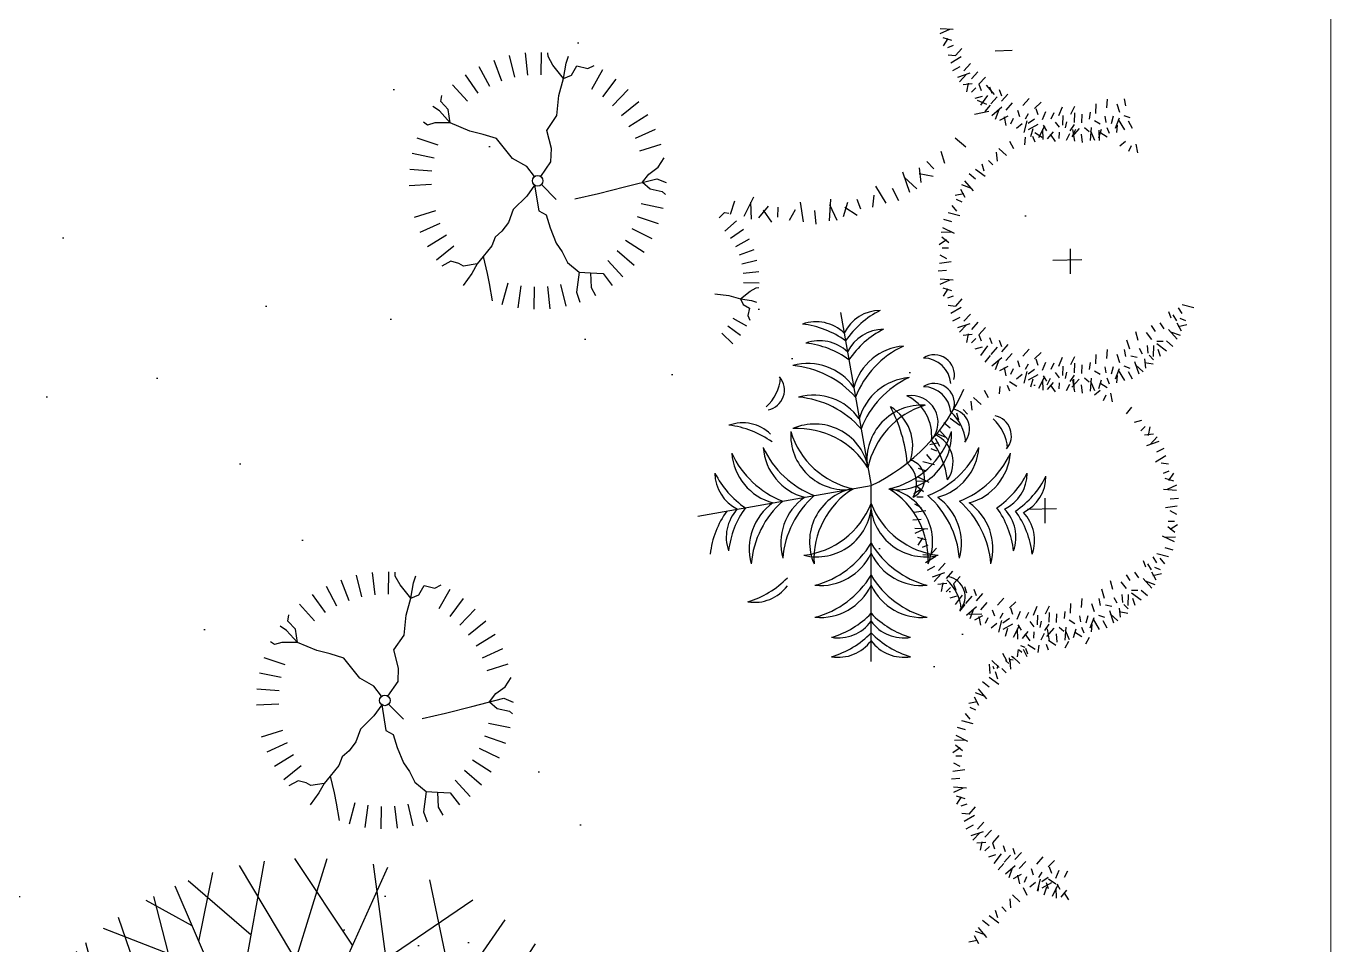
# Model space of a CAD drawing. Header units: millimetres. Extents: x 216896 to 446004, y 63591 to 243769.
# Drawn here: x 394203 to 398583, y 128059 to 131141 of the extents above; entities that cross this region are included whole.
import ezdxf

# ---------------------------------------------------------------- set-up
doc = ezdxf.new("R2010")
doc.units = ezdxf.units.MM
doc.layers.add('green', color=7, linetype='Continuous', true_color=0x45e718)
doc.layers.add('trees', color=7, linetype='Continuous', true_color=0x547000)
doc.layers.add('line pedestr', color=7, linetype='Continuous', lineweight=5, true_color=0x1c1c1c)

# ---------------------------------------------------------------- blocks, each defined once
blk = doc.blocks.new('A$C19F01AD3')
at = {"color": 0}
for p, q in [((-0.108, 0.7723), (-0.021, 0.9474)), ((0.0363, 0.7514), (-0.0938, 0.9425)), ((0.181, 0.5052), (0.0552, 0.9465)), ((-0.115, 0.8195), (-0.2202, 0.9202)), ((-0.1988, 0.7618), (-0.1968, 0.9257)), ((-0.0031, 0.0658), (-0.1325, 0.9375)), ((-0.071, 0.5232), (0.1249, 0.9402)), ((0.301, 0.652), (0.208, 0.9258)), ((-0.0951, 0.6858), (-0.3546, 0.876)), ((-0.2838, 0.5658), (-0.306, 0.8946)), ((0.1385, 0.654), (0.2952, 0.9022)), ((-0.2916, 0.6819), (-0.4443, 0.8332)), ((-0.4103, 0.6563), (-0.4126, 0.8497)), ((-0.03, 0.2473), (0.4513, 0.8357)), ((0.3268, 0.1707), (0.4151, 0.8542)), ((-0.2806, 0.1368), (-0.4886, 0.8076)), ((-0.0528, 0.4005), (-0.5569, 0.7611)), ((0.5367, 0.4481), (0.5546, 0.7713)), ((-0.4229, 0.2018), (-0.6254, 0.7049)), ((0.3812, 0.5917), (0.6555, 0.6877)), ((-0.4267, 0.6081), (-0.6446, 0.6871)), ((0.4472, 0.3719), (0.7276, 0.6108)), ((-0.6028, 0.3777), (-0.7624, 0.5507)), ((-0.5373, 0.486), (-0.7796, 0.5255)), ((0.6097, 0.3613), (0.7917, 0.5249)), ((0.5807, 0.4856), (0.8119, 0.4929)), ((0.0573, 0.0325), (0.8437, 0.4357)), ((-0.365, 0.4089), (-0.8738, 0.3422)), ((-0.0562, 0.0344), (-0.8508, 0.3971)), ((0.3536, 0.3779), (0.8849, 0.3435)), ((-0.5139, 0.2433), (-0.9254, 0.1458)), ((0.4377, 0.069), (0.9199, 0.2325)), ((0.4811, 0.2498), (0.9352, 0.1575)), ((-0.6488, -0.0235), (-0.9173, 0.1921)), ((-0.1907, 0.0958), (-0.9302, -0.0968)), ((0.172, 0.0913), (0.9473, 0.0262)), ((0.542, 0.0602), (0.8997, -0.2902)), ((-0.5188, 0.0103), (-0.7855, -0.5045)), ((0.0581, -0.031), (0.7736, -0.5391)), ((-0.0477, -0.0455), (-0.672, -0.6476)), ((0.6596, -0.055), (0.9435, -0.0799)), ((0.2499, -0.1672), (0.3177, -0.8824)), ((-0.6229, -0.1906), (-0.9163, -0.1848)), ((-0.7388, -0.1883), (-0.8739, -0.3298)), ((-0.222, -0.2136), (0.1006, -0.9308)), ((0.3513, -0.2392), (0.9255, -0.1961)), ((0.592, -0.2211), (0.8318, -0.4462)), ((-0.6952, -0.3301), (-0.8913, -0.2802)), ((-0.3305, -0.3182), (-0.818, -0.4501)), ((0.4467, -0.307), (0.8642, -0.3812)), ((0.5127, -0.3538), (0.6746, -0.6569)), ((-0.5445, -0.3761), (-0.6362, -0.6828)), ((-0.4398, -0.4237), (-0.5037, -0.7859)), ((-0.1346, -0.408), (0.3943, -0.8517)), ((0.2761, -0.4442), (0.8082, -0.4868)), ((0.4264, -0.4562), (0.5216, -0.7817)), ((-0.5789, -0.4913), (-0.7533, -0.5512)), ((-0.0916, -0.5036), (-0.3906, -0.8481)), ((0.282, -0.5056), (0.1962, -0.9162)), ((0.4576, -0.5627), (0.7241, -0.6029)), ((-0.1578, -0.5799), (-0.5512, -0.7532)), ((0.2893, -0.5824), (0.5833, -0.7377)), ((0.1476, -0.6448), (0.0156, -0.9355)), ((-0.393, -0.6835), (-0.3705, -0.8571)), ((-0.2452, -0.6806), (-0.2392, -0.9032)), ((-0.0184, -0.6664), (-0.1536, -0.922)), ((-0.0657, -0.756), (-0.2808, -0.8909))]:
    blk.add_line(p, q, dxfattribs=at)
blk.add_circle((0, 0), 0.0659, dxfattribs=at)

msp = doc.modelspace()

# ---------------------------------------------------------------- hatches: boundary and pattern name
at = {"layer": 'trees'}
h = msp.add_hatch(dxfattribs=at)
h.set_pattern_fill('AR-SAND', color=256, scale=800, angle=-13.3582, style=0)
h.set_pattern_definition([(24.1418192, (-254361296.3, 15354406.2), (307.104099, 1511.3975627), [0, -1216, 0, -1360, 0, -1300]), (354.1418192, (-254361296.3, 15354406.2), (1899.13399, 1869.525503), [0, -656, 0, -1096, 0, -420]), (314.1418192, (-254362253.6, 15354633.5), (2424.956389, -571.182904), [0, -400, 0, -1440, 0, -1880]), (304.1418192, (-254362253.6, 15354633.5), (2502.057127, 127.520706), [0, -200, 0, -944, 0, -1080])])
edge = h.paths.add_edge_path()
edge.add_arc((392470.5, 131627.5), 5790.2, -13.35818, 346.64182)

# ---------------------------------------------------------------- linework, layer by layer
at = {"layer": 'green'}
for p, q in [((395878.2, 131050.8), (395886.6, 130976.5)), ((395932.3, 131052.7), (395931.3, 130977.9)), ((395955.6, 131038.9), (395954.6, 131051.5)), ((395723.3, 131005.2), (395758.5, 130939.2)), ((395772.9, 131026.9), (395799.5, 130956.9)), ((395824.8, 131042.2), (395842.5, 130969.5)), ((395971.4, 131009.6), (395955.6, 131038.9)), ((396007.4, 130964.6), (395971.4, 131009.6)), ((396007.4, 130964.6), (396016.4, 131016.4)), ((396016.4, 131016.4), (396024, 131040.3)), ((396034.4, 130975.8), (396052.4, 131007.4)), ((396052.4, 131007.4), (396088.4, 130998.3)), ((396088.4, 130998.3), (396109.8, 131009)), ((395676.8, 130977.5), (395720, 130916.4)), ((395991.6, 130908.2), (396007.4, 130964.6)), ((396007.4, 130964.6), (396034.4, 130975.8)), ((396138.4, 130993.7), (396101.5, 130928.6)), ((396183.3, 130963.4), (396138.5, 130903.5)), ((395634.1, 130944.1), (395684.6, 130888.9)), ((396224, 130927.8), (396172.1, 130873.9)), ((395590.9, 130856.4), (395568.6, 130870.9)), ((395595.4, 130888), (395598.4, 130908.4)), ((395620.1, 130860.9), (395595.4, 130888)), ((395984.9, 130840.7), (395991.6, 130908.2)), ((396260, 130887.3), (396201.7, 130840.4)), ((395626.9, 130815.9), (395590.9, 130856.4)), ((395626.9, 130815.9), (395620.1, 130860.9)), ((395951.1, 130791.1), (395984.9, 130840.7)), ((396290.6, 130842.7), (396226.9, 130803.4)), ((395550.3, 130809.1), (395536.8, 130818.5)), ((395575.1, 130815.9), (395550.3, 130809.1)), ((395626.9, 130815.9), (395575.1, 130815.9)), ((395692.2, 130788.9), (395626.9, 130815.9)), ((395737.2, 130777.6), (395692.2, 130788.9)), ((395966.9, 130730.3), (395951.1, 130791.1)), ((396315.3, 130794.5), (396247.2, 130763.6)), ((395514.3, 130766.3), (395585.2, 130742.3)), ((395782.2, 130764.1), (395737.2, 130777.6)), ((395836.3, 130696.5), (395782.2, 130764.1)), ((396333.9, 130743.7), (396262.4, 130721.5)), ((395499.4, 130714.3), (395572.7, 130699.3)), ((395883.6, 130669.5), (395836.3, 130696.5)), ((395964.6, 130685.2), (395966.9, 130730.3)), ((396324.8, 130667.2), (396344.6, 130698.5)), ((395491.1, 130660.8), (395565.7, 130655.2)), ((395909.5, 130635.9), (395883.6, 130669.5)), ((395930.5, 130636.4), (395964.6, 130685.2)), ((396293.3, 130644.7), (396324.8, 130667.2)), ((395489.6, 130606.7), (395564.4, 130610.4)), ((395932.9, 130609.3), (395982.6, 130559.1)), ((396212.3, 130601.9), (396320.3, 130628.9)), ((396272.1, 130616.9), (396293.3, 130644.7)), ((396272.1, 130616.9), (396297.8, 130595.1)), ((396320.3, 130628.9), (396351.4, 130616.2)), ((395883.6, 130570.4), (395838.5, 130525.3)), ((395910.1, 130607.5), (395883.6, 130570.4)), ((395910.1, 130607.5), (395924.1, 130520.8)), ((396045.7, 130561.4), (396124.5, 130579.4)), ((396124.5, 130579.4), (396212.3, 130601.9)), ((396297.8, 130595.1), (396338.3, 130586.1)), ((396338.3, 130586.1), (396349, 130576.4)), ((395506.9, 130500.1), (395578.4, 130522.3)), ((395838.5, 130525.3), (395822.8, 130482.5)), ((395924.1, 130520.8), (395948.8, 130507.3)), ((396341.4, 130529.4), (396268.1, 130544.4)), ((395525.5, 130449.2), (395593.6, 130480.2)), ((395822.8, 130482.5), (395800.2, 130453.2)), ((395948.8, 130507.3), (395962.3, 130464.5)), ((396326.5, 130477.4), (396255.6, 130501.4)), ((395550.2, 130401.1), (395613.9, 130440.3)), ((395777.7, 130433), (395766.5, 130403.7)), ((395800.2, 130453.2), (395777.7, 130433)), ((395962.3, 130464.5), (395982.6, 130412.7)), ((396305.2, 130427.6), (396237.9, 130460.4)), ((395580.8, 130356.4), (395639.1, 130403.4)), ((395766.5, 130403.7), (395737.2, 130367.6)), ((395982.6, 130412.7), (396002.9, 130383.4)), ((396277.8, 130380.9), (396215.1, 130421.8)), ((395629.1, 130351.9), (395598.3, 130335.4)), ((395656.2, 130345.1), (395629.1, 130351.9)), ((395671.9, 130336.1), (395656.2, 130345.1)), ((395737.2, 130367.6), (395716.9, 130342.9)), ((395737.2, 130367.6), (395750.7, 130311.3)), ((396002.9, 130383.4), (396020.9, 130347.4)), ((396020.9, 130347.4), (396059.2, 130315.8)), ((396206.7, 130299.6), (396156.1, 130354.8)), ((396244.8, 130338), (396187.7, 130386.5)), ((395698.9, 130311.3), (395669.8, 130271.1)), ((395716.9, 130342.9), (395671.9, 130336.1)), ((395716.9, 130342.9), (395698.9, 130311.3)), ((395750.7, 130311.3), (395757.5, 130277.5)), ((396059.2, 130315.8), (396050.2, 130248.2)), ((396059.2, 130315.8), (396097.4, 130313.6)), ((396097.4, 130313.6), (396140.2, 130311.3)), ((396097.4, 130313.6), (396099.7, 130264)), ((396140.2, 130311.3), (396170.9, 130271.1)), ((395757.5, 130277.5), (395767.2, 130219)), ((395801.7, 130207.5), (395821.2, 130279.7)), ((395854.6, 130195.9), (395864.9, 130270)), ((395908.5, 130191), (395909.4, 130265.8)), ((395962.6, 130192.9), (395954.1, 130267.3)), ((396016, 130201.6), (395998.3, 130274.3)), ((396099.7, 130264), (396114.8, 130237.2)), ((396050.2, 130248.2), (396062.2, 130214.8)), ((396937.1, 130180.7), (397039.6, 129599.6)), ((396458.4, 129497.2), (397039.6, 129599.6)), ((397039.6, 129009.5), (397039.6, 129599.6)), ((395311.7, 129299.3), (395329.4, 129226.6)), ((395365.2, 129308), (395373.6, 129233.6)), ((395419.3, 129309.9), (395418.3, 129235.1)), ((395442.5, 129296), (395441.6, 129308.7)), ((395458.3, 129266.8), (395442.5, 129296)), ((395503.3, 129273.5), (395511, 129297.4)), ((395210.2, 129262.3), (395245.4, 129196.3)), ((395259.8, 129284), (395286.5, 129214.1)), ((395494.3, 129221.7), (395458.3, 129266.8)), ((395494.3, 129221.7), (395503.3, 129273.5)), ((395521.3, 129233), (395539.4, 129264.5)), ((395539.4, 129264.5), (395575.4, 129255.5)), ((395575.4, 129255.5), (395596.8, 129266.2)), ((395625.4, 129250.8), (395588.5, 129185.7)), ((395163.7, 129234.6), (395206.9, 129173.5)), ((395478.6, 129165.4), (395494.3, 129221.7)), ((395494.3, 129221.7), (395521.3, 129233)), ((395670.2, 129220.6), (395625.5, 129160.6)), ((395082.3, 129145.1), (395085.3, 129165.6)), ((395121.1, 129201.3), (395171.6, 129146.1)), ((395471.8, 129097.8), (395478.6, 129165.4)), ((395711, 129184.9), (395659.1, 129131.1)), ((397411.1, 129168.5), (397368.4, 129167.1)), ((395077.8, 129113.6), (395055.5, 129128)), ((395107.1, 129118.1), (395082.3, 129145.1)), ((395746.9, 129144.5), (395688.7, 129097.5)), ((395037.3, 129066.3), (395023.8, 129075.6)), ((395113.8, 129073), (395077.8, 129113.6)), ((395113.8, 129073), (395107.1, 129118.1)), ((395438, 129048.3), (395471.8, 129097.8)), ((395777.5, 129099.8), (395713.8, 129060.5)), ((395062.1, 129073), (395037.3, 129066.3)), ((395113.8, 129073), (395062.1, 129073)), ((395179.1, 129046), (395113.8, 129073)), ((395224.2, 129034.7), (395179.1, 129046)), ((395269.2, 129021.2), (395224.2, 129034.7)), ((395453.8, 128987.4), (395438, 129048.3)), ((395802.3, 129051.7), (395734.2, 129020.7)), ((397536.1, 129048.5), (397545.6, 129040.6)), ((397556.7, 129056.4), (397542.5, 129061.7)), ((395001.2, 129023.5), (395072.1, 128999.5)), ((395323.2, 128953.6), (395269.2, 129021.2)), ((395451.6, 128942.4), (395453.8, 128987.4)), ((395820.8, 129000.8), (395749.3, 128978.6)), ((397448.3, 128993.8), (397451.6, 128985.3)), ((397463.5, 128997.5), (397462.4, 128986.5)), ((397501.8, 129003.1), (397490.6, 129013.4)), ((397516.6, 129014), (397503.9, 129016.5)), ((397505.7, 129008.5), (397504.4, 129021.9)), ((397510.8, 129027.4), (397517.1, 129020.8)), ((394986.3, 128971.5), (395059.7, 128956.5)), ((395370.5, 128926.6), (395323.2, 128953.6)), ((395811.8, 128924.4), (395831.5, 128955.6)), ((394978.1, 128918), (395052.7, 128912.3)), ((395396.5, 128893), (395370.5, 128926.6)), ((395417.5, 128893.5), (395451.6, 128942.4)), ((395759.1, 128874), (395780.3, 128901.8)), ((395780.3, 128901.8), (395811.8, 128924.4)), ((394976.6, 128863.9), (395051.3, 128867.6)), ((395397, 128864.6), (395370.5, 128827.5)), ((395397, 128864.6), (395411, 128778)), ((395419.8, 128866.4), (395469.6, 128816.2)), ((395611.4, 128836.5), (395699.2, 128859)), ((395699.2, 128859), (395807.3, 128886.1)), ((395759.1, 128874), (395784.8, 128852.3)), ((395807.3, 128886.1), (395838.3, 128873.4)), ((395370.5, 128827.5), (395325.5, 128782.5)), ((395532.6, 128818.5), (395611.4, 128836.5)), ((395784.8, 128852.3), (395825.3, 128843.3)), ((395825.3, 128843.3), (395836, 128833.6)), ((394993.9, 128757.2), (395065.3, 128779.4)), ((395325.5, 128782.5), (395309.7, 128739.7)), ((395411, 128778), (395435.8, 128764.4)), ((395828.3, 128786.6), (395755, 128801.5)), ((395012.4, 128706.3), (395080.5, 128737.3)), ((395309.7, 128739.7), (395287.2, 128710.4)), ((395435.8, 128764.4), (395449.3, 128721.6)), ((395813.4, 128734.5), (395742.6, 128758.6)), ((395037.2, 128658.2), (395100.9, 128697.5)), ((395264.7, 128690.1), (395253.4, 128660.8)), ((395287.2, 128710.4), (395264.7, 128690.1)), ((395449.3, 128721.6), (395469.6, 128669.8)), ((395792.1, 128684.8), (395724.8, 128717.5)), ((395067.8, 128613.6), (395126, 128660.5)), ((395253.4, 128660.8), (395224.2, 128624.8)), ((395469.6, 128669.8), (395489.8, 128640.5)), ((395489.8, 128640.5), (395507.8, 128604.5)), ((395731.7, 128595.2), (395674.7, 128643.6)), ((395764.7, 128638.1), (395702.1, 128679)), ((395116.1, 128609), (395085.3, 128592.6)), ((395143.1, 128602.3), (395116.1, 128609)), ((395158.9, 128593.2), (395143.1, 128602.3)), ((395203.9, 128600), (395158.9, 128593.2)), ((395203.9, 128600), (395185.9, 128568.5)), ((395224.2, 128624.8), (395203.9, 128600)), ((395224.2, 128624.8), (395237.7, 128568.5)), ((395507.8, 128604.5), (395546.1, 128573)), ((395693.6, 128556.8), (395643.1, 128612)), ((395185.9, 128568.5), (395156.8, 128528.3)), ((395237.7, 128568.5), (395244.4, 128534.7)), ((395546.1, 128573), (395537.1, 128505.4)), ((395546.1, 128573), (395584.4, 128570.7)), ((395584.4, 128570.7), (395627.2, 128568.5)), ((395584.4, 128570.7), (395586.6, 128521.2)), ((395627.2, 128568.5), (395657.8, 128528.2)), ((395244.4, 128534.7), (395254.2, 128476.1)), ((395288.6, 128464.6), (395308.2, 128536.9)), ((395341.5, 128453), (395351.8, 128527.1)), ((395395.4, 128448.1), (395396.4, 128523)), ((395449.5, 128450.1), (395441.1, 128524.4)), ((395502.9, 128458.7), (395485.3, 128531.4)), ((395537.1, 128505.4), (395549.1, 128472)), ((395586.6, 128521.2), (395601.7, 128494.3))]:
    msp.add_line(p, q, dxfattribs=at)
for centre in [(395920.4, 130621.9), (395407.3, 128879)]:
    msp.add_circle(centre, 17.7, dxfattribs=at)
for centre, radius, start, end in [((397071.4, 130051), 136.2, 90.3757, 153.7101), ((397207.9, 129913.1), 306.6, 116.6207, 145.9237), ((396855.2, 130012.9), 136.2, 46.29, 109.6243), ((396774.1, 129836.7), 306.6, 54.0763, 83.3794), ((396866.4, 129949.5), 136.2, 46.29, 109.6243), ((397082.6, 129987.7), 136.2, 90.3757, 153.7101), ((397219.1, 129849.8), 306.6, 116.6207, 145.9237), ((396785.3, 129773.3), 306.6, 54.0763, 83.3794), ((397163.5, 129879.5), 188.6, 94.6063, 164.7511), ((397281.8, 129780.8), 316.2, 114.9635, 158.6288), ((397252.1, 129971), 67.3, 347.0578, 122.8533), ((396827.4, 129820.2), 188.6, 35.2489, 105.3937), ((396750, 129687), 316.2, 41.3712, 85.0366), ((397213.3, 129933.1), 94.5, 5.1845, 88.654), ((396588.9, 129973.8), 147.6, 311.7894, 355.382), ((396680.8, 129920.1), 67.9, 281.2525, 40.258), ((397182.1, 129773.7), 188.6, 94.6063, 164.7511), ((397300.4, 129675.1), 316.2, 114.9635, 158.6288), ((396765.3, 130175.1), 637.5, 295.4772, 336.6585), ((397252.1, 129874.9), 67.3, 347.0578, 122.8533), ((397213.3, 129836.9), 94.5, 5.1845, 88.654), ((396846.1, 129714.5), 188.6, 35.2489, 105.3937), ((396768.6, 129581.3), 316.2, 41.3712, 85.0366), ((397209.4, 129685.6), 183.9, 86.3654, 186.5741), ((397301.5, 129602.8), 278.2, 106.8122, 168.3336), ((397026.5, 129732.4), 152.8, 341.4477, 59.3673), ((396664.9, 129628.8), 498.5, 5.4008, 28.1391), ((397174.1, 129811.4), 90.4, 318.8744, 98.9763), ((397095.6, 129768), 147.5, 353.7537, 64.0971), ((397210.2, 129735.4), 147.6, 4.618, 48.2107), ((397302.1, 129789.1), 67.9, 319.742, 78.7476), ((397350.7, 129713.2), 147.6, 4.618, 48.2107), ((397442.6, 129766.9), 67.9, 319.742, 78.7476), ((396608.3, 129673.8), 136.2, 46.29, 109.6243), ((396527.2, 129497.6), 306.6, 54.0763, 83.3794), ((396953.6, 129769.5), 183.9, 176.3654, 276.5741), ((397036.3, 129861.6), 278.2, 196.8122, 258.3336), ((396850.5, 129622.3), 183.9, 13.426, 113.6346), ((396792.3, 129513), 278.2, 31.6665, 93.1878), ((397042.8, 129861.6), 278.2, 281.6665, 343.1878), ((397125.5, 129769.5), 183.9, 263.426, 3.6346), ((397003.6, 129579.5), 295, 7.5759, 35.8942), ((397212.1, 129677.3), 102.6, 324.9866, 64.4034), ((396858.4, 129841.8), 316.2, 204.9635, 248.6288), ((396759.7, 129723.5), 188.6, 184.6063, 254.7511), ((396865.4, 129742.2), 188.6, 184.6063, 254.7511), ((396964.1, 129860.5), 316.2, 204.9635, 248.6288), ((397115, 129860.5), 316.2, 291.3712, 335.0366), ((397213.7, 129742.2), 188.6, 285.2489, 355.3937), ((397220.7, 129841.8), 316.2, 291.3712, 335.0366), ((397319.4, 129723.5), 188.6, 285.2489, 355.3937), ((397100.3, 129606.6), 92.1, 330.4398, 48.6694), ((397153.2, 129621.7), 66.4, 294.2258, 75.1279), ((396789.4, 129779.1), 306.6, 206.6207, 235.9237), ((396651.5, 129642.7), 136.2, 180.3757, 243.7101), ((397289.7, 129779.1), 306.6, 304.0763, 333.3794), ((397427.6, 129642.7), 136.2, 296.29, 359.6243), ((397352.6, 129768.1), 306.6, 304.0763, 333.3794), ((397490.5, 129631.6), 136.2, 296.29, 359.6243), ((396924.7, 129406.1), 188.6, 125.2489, 195.3937), ((397057.9, 129328.7), 316.2, 131.3712, 175.0366), ((397016.8, 129410.6), 183.9, 103.426, 203.6346), ((397126.1, 129352.4), 278.2, 121.6665, 183.1878), ((396953, 129352.4), 278.2, 356.8122, 58.3336), ((397062.3, 129410.6), 183.9, 336.3654, 76.5741), ((397021.3, 129328.7), 316.2, 4.9635, 48.6288), ((397154.4, 129406.1), 188.6, 344.6063, 54.7511), ((396803.9, 129334.4), 306.6, 144.0763, 173.3794), ((396689.6, 129426.5), 136.2, 136.29, 199.6243), ((396865.9, 129345.4), 306.6, 144.0763, 173.3794), ((396819, 129387.5), 188.6, 125.2489, 195.3937), ((396952.1, 129310.1), 316.2, 131.3712, 175.0366), ((396781, 129642), 278.2, 276.8122, 338.3336), ((396857.4, 129544.4), 183.9, 256.3654, 356.5741), ((397221.7, 129544.4), 183.9, 183.426, 283.6346), ((397298.1, 129642), 278.2, 201.6665, 263.1878), ((397127, 129310.1), 316.2, 4.9635, 48.6288), ((397260.1, 129387.5), 188.6, 344.6063, 54.7511), ((397213.2, 129345.4), 306.6, 6.6207, 35.9237), ((397389.5, 129426.5), 136.2, 340.3757, 43.7101), ((397276.1, 129334.3), 306.6, 6.6207, 35.9237), ((397452.4, 129415.4), 136.2, 340.3757, 43.7101), ((396769.6, 129570.6), 316.2, 284.9635, 328.6288), ((397309.5, 129570.6), 316.2, 211.3712, 255.0366), ((396868.9, 129452.9), 188.6, 264.6063, 334.7511), ((397210.2, 129452.9), 188.6, 205.2489, 275.3937), ((396769.6, 129463.3), 316.2, 284.9635, 328.6288), ((397309.5, 129463.3), 316.2, 211.3712, 255.0366), ((397287.3, 129227), 67.9, 319.742, 78.7476), ((396538.3, 129503.6), 306.6, 286.6207, 315.9237), ((396648.7, 129344.2), 136.2, 260.3757, 323.7101), ((396868.9, 129345.6), 188.6, 264.6063, 334.7511), ((397210.2, 129345.6), 188.6, 205.2489, 275.3937), ((397195.4, 129173.3), 147.6, 4.618, 48.2107), ((396819.3, 129384.4), 306.6, 286.6207, 315.9237), ((397259.8, 129384.4), 306.6, 224.0763, 253.3794), ((396929.8, 129225), 136.2, 260.3757, 323.7101), ((397149.3, 129225), 136.2, 216.29, 279.6243), ((396819.3, 129319.4), 306.6, 286.6207, 315.9237), ((396929.8, 129160), 136.2, 260.3757, 323.7101), ((397259.8, 129319.4), 306.6, 224.0763, 253.3794), ((397149.3, 129160), 136.2, 216.29, 279.6243)]:
    msp.add_arc(centre, radius, start, end, dxfattribs=at)
at = {"layer": 'line pedestr'}
msp.add_lwpolyline([(398583.1, 76231.8), (398583.1, 149231.8)], dxfattribs=at)
at = {"layer": 'trees'}
for p, q in [((397314.8, 131129), (397271.2, 131131.9)), ((397272, 131115.8), (397303.4, 131130.3)), ((397280.1, 131102.7), (397309.3, 131093.8)), ((397282.2, 131075.2), (397298.3, 131099.7)), ((397315.2, 131075.7), (397295.8, 131068.1)), ((397344.1, 131065.8), (397322.5, 131041.8)), ((397512.9, 131059.3), (397455.9, 131057.2)), ((397323.5, 131041.1), (397298.6, 131043.6)), ((397341.5, 131037.5), (397307, 131016.8)), ((397337.4, 131004.2), (397312.6, 130991.1)), ((397372.9, 131014.9), (397351.3, 130990.9)), ((397370.7, 130982.6), (397329.2, 130968.7)), ((397336.2, 130954.1), (397359.6, 130979.4)), ((397398, 130987.9), (397376.5, 130963.9)), ((397423.2, 130969.9), (397401.6, 130945.9)), ((397348.6, 130945), (397379.1, 130948)), ((397361.1, 130920.4), (397366.6, 130949.3)), ((397391.4, 130933.5), (397376.4, 130919.1)), ((397401.6, 130945.9), (397408.8, 130925)), ((397426.1, 130942.9), (397452.2, 130910.9)), ((397437.6, 130937), (397444.8, 130916)), ((397470, 130928), (397477.1, 130907)), ((397412.4, 130904.7), (397388.4, 130897.5)), ((397395.4, 130892.7), (397426.8, 130879)), ((397430.4, 130908.3), (397406.4, 130876)), ((397439.4, 130876), (397421.4, 130854.4)), ((397462.8, 130904), (397441.2, 130880)), ((397498.7, 130913), (397477.1, 130889)), ((397513.1, 130883), (397491.5, 130859)), ((397570.6, 130898), (397549.1, 130874)), ((397610.2, 130886), (397588.6, 130865)), ((397722.2, 130871.5), (397709.1, 130844.4)), ((397794.4, 130880), (397793.3, 130847.7)), ((397832.5, 130896.2), (397829.4, 130866.3)), ((397864.7, 130880.2), (397873.7, 130852.6)), ((397888.6, 130896.4), (397893.8, 130873.4)), ((397434.6, 130854.8), (397387, 130844.9)), ((397478.3, 130868.8), (397445.4, 130840)), ((397457.3, 130829.2), (397469.3, 130861.6)), ((397472.3, 130825.6), (397499.3, 130840)), ((397493.3, 130807.6), (397487.3, 130836.4)), ((397516.3, 130831.3), (397507.9, 130812.3)), ((397531.1, 130859), (397538.3, 130838.1)), ((397567, 130847.1), (397556.3, 130829.1)), ((397588.6, 130829.1), (397567, 130814.1)), ((397592.2, 130865), (397599.4, 130844.1)), ((397624.6, 130853.1), (397613.8, 130826.1)), ((397653.4, 130850.1), (397642.6, 130829.1)), ((397681, 130869.3), (397668.9, 130839.4)), ((397683, 130841), (397681.8, 130808.8)), ((397722.5, 130850), (397721.4, 130817.8)), ((397747, 130845.5), (397746.1, 130816.4)), ((397775.1, 130852.5), (397772.1, 130829.1)), ((397824.4, 130838.6), (397827.7, 130817.9)), ((397852.5, 130838.7), (397845.6, 130813.4)), ((397872.3, 130831.9), (397859.1, 130797.3)), ((397869.4, 130827.1), (397890.1, 130792.6)), ((397888, 130841.2), (397907.9, 130834.3)), ((397546.7, 130812.8), (397527.3, 130797)), ((397561.9, 130823), (397552.1, 130783.9)), ((397599.4, 130811.1), (397567, 130793.1)), ((397582.6, 130796.5), (397574.2, 130769.7)), ((397589.6, 130784.5), (397614.1, 130768.3)), ((397621.3, 130804.8), (397601.9, 130765.6)), ((397617.1, 130760.2), (397615.8, 130794.7)), ((397617.4, 130808.1), (397628.2, 130790.1)), ((397632.3, 130762.6), (397651.7, 130786.2)), ((397657.1, 130819.1), (397671, 130801.9)), ((397670.7, 130784.7), (397670.3, 130764)), ((397695, 130820.2), (397691, 130799.6)), ((397721.4, 130810.6), (397706.3, 130789.2)), ((397737.7, 130797.4), (397713.4, 130769.5)), ((397715.4, 130773), (397727.3, 130795)), ((397716.1, 130794.5), (397722, 130754.6)), ((397755.6, 130800.8), (397771.9, 130787.6)), ((397777.9, 130800.4), (397775, 130756.8)), ((397791.1, 130757.6), (397776.7, 130789)), ((397789.2, 130824.7), (397808.2, 130813.3)), ((397804.2, 130765.7), (397813.1, 130794.9)), ((397804.2, 130792), (397805.5, 130757.5)), ((397831.8, 130767.8), (397807.2, 130783.9)), ((397831.2, 130800.8), (397838.8, 130781.4)), ((397865.8, 130809.1), (397863.3, 130784.2)), ((397902.7, 130823.1), (397915.8, 130798.2)), ((397321.7, 130765.6), (397357.3, 130735.9)), ((397518.6, 130729.2), (397505.5, 130754)), ((397555.5, 130743.1), (397558, 130768)), ((397590.1, 130751.4), (397582.5, 130770.8)), ((397658.6, 130754), (397642, 130778.3)), ((397705.9, 130779.2), (397694, 130757.2)), ((397745.3, 130777.9), (397747.8, 130750)), ((397874.7, 130739.4), (397894, 130755.3)), ((397905, 130720.9), (397913.4, 130739.9)), ((397928, 130744.6), (397934, 130715.8)), ((397274.1, 130721.1), (397286, 130681.5)), ((397459.4, 130718), (397462.4, 130687.6)), ((397468.5, 130730.5), (397493.8, 130707)), ((397145.4, 130652.1), (397168.5, 130583.6)), ((397207.5, 130615.7), (397202.6, 130666)), ((397226.6, 130686.4), (397250.4, 130661.7)), ((397422.7, 130636.2), (397390.4, 130660.2)), ((397419.1, 130654.2), (397411.9, 130678.2)), ((397447.9, 130675.2), (397433.5, 130690.2)), ((397192.6, 130595.1), (397150.7, 130633.9)), ((397248.2, 130636.4), (397200.5, 130645.4)), ((397343.6, 130609.3), (397376, 130597.3)), ((397383.2, 130588.3), (397354.4, 130621.3)), ((397390.4, 130627.3), (397368.8, 130645.2)), ((396644.8, 130567.1), (396612.6, 130502.3)), ((397048.8, 130574.2), (397044.7, 130533.1)), ((397054.7, 130604), (397089, 130546.9)), ((397109.8, 130597.2), (397131.4, 130556.1)), ((397322, 130573.3), (397350.8, 130579.3)), ((397340, 130594.3), (397354.4, 130567.3)), ((396580.8, 130553.4), (396566.9, 130509.1)), ((396637.8, 130493.4), (396635.6, 130550.4)), ((396662.9, 130497.4), (396695, 130536.4)), ((396706.3, 130483.2), (396679, 130523.3)), ((396726.4, 130533.9), (396725.7, 130499.6)), ((396784.5, 130524.8), (396764.9, 130488.4)), ((396801.3, 130550), (396811.1, 130484.2)), ((396849.6, 130522.7), (396853.8, 130476.5)), ((396903.6, 130559.8), (396898.7, 130487.7)), ((396925.3, 130489.1), (396901.5, 130540.9)), ((396947, 130502.4), (396961.7, 130550.7)), ((396992.5, 130505.9), (396951.9, 130532.5)), ((396991.7, 130560.4), (397004.1, 130528.4)), ((397327.2, 130520), (397311.4, 130539.4)), ((397345.7, 130550.3), (397326.7, 130558.7)), ((396529.1, 130498), (396548.1, 130515.3)), ((396548.1, 130515.3), (396562.4, 130513.2)), ((396587.4, 130488.2), (396548.7, 130452.7)), ((397310.9, 130484), (397284.1, 130492.4)), ((397337.4, 130504.7), (397298.3, 130514.5)), ((396610.8, 130458.3), (396568, 130428)), ((397274.6, 130449.5), (397309.1, 130450.8)), ((397277, 130434.3), (397300.6, 130414.9)), ((397319.2, 130445.3), (397280, 130464.7)), ((396630.3, 130425.7), (396584, 130401)), ((396645.5, 130390.9), (396596.4, 130372.2)), ((397268.4, 130408.1), (397292.7, 130424.6)), ((397299.1, 130395.9), (397278.4, 130396.3)), ((397707.3, 130393.3), (397707.3, 130309.4)), ((396656.2, 130354.5), (396605.2, 130342.1)), ((397308.9, 130350.6), (397269, 130344.6)), ((397293.6, 130360.7), (397271.6, 130372.6)), ((397746.9, 130357.4), (397649.8, 130354.4)), ((396662.3, 130317), (396610.1, 130311.1)), ((397292.3, 130321.3), (397264.4, 130318.8)), ((396663.6, 130279.1), (396611.1, 130279.8)), ((396633.4, 130251.7), (396653.9, 130262.8)), ((396653.9, 130262.8), (396662.8, 130263.5)), ((397314.8, 130288.7), (397271.2, 130291.7)), ((397272, 130275.5), (397303.4, 130290)), ((397280.1, 130262.4), (397309.3, 130253.5)), ((397282.2, 130234.9), (397298.3, 130259.4)), ((396514.9, 130242.3), (396562.3, 130237.5)), ((396562.3, 130237.5), (396601.8, 130226.5)), ((396601.8, 130226.5), (396633.4, 130251.7)), ((396601.8, 130226.5), (396609.7, 130207.5)), ((396601.8, 130226.5), (396638.1, 130220.2)), ((396638.1, 130220.2), (396654.8, 130214.8)), ((397315.2, 130235.4), (397295.8, 130227.8)), ((397344.1, 130225.5), (397322.5, 130201.5)), ((396609.7, 130207.5), (396631.8, 130194.9)), ((396631.8, 130194.9), (396625.5, 130169.6)), ((396625.5, 130169.6), (396633, 130154.7)), ((397323.5, 130200.8), (397298.6, 130203.3)), ((397341.5, 130197.2), (397307, 130176.5)), ((397372.9, 130174.6), (397351.3, 130150.6)), ((398038.1, 130183.6), (398045.3, 130162.6)), ((398052.2, 130172.2), (398065, 130152.4)), ((398070.2, 130196.2), (398083, 130176.3)), ((398083.9, 130207.2), (398123, 130197.4)), ((396601, 130103.1), (396559, 130134.5)), ((396622.2, 130134.6), (396576.6, 130160.5)), ((397337.4, 130163.9), (397312.6, 130150.8)), ((397370.7, 130142.3), (397329.2, 130128.4)), ((397336.2, 130113.8), (397359.6, 130139.1)), ((397398, 130147.6), (397376.5, 130123.6)), ((397423.2, 130129.6), (397401.6, 130105.6)), ((397980.3, 130136.2), (397993.1, 130116.4)), ((398009.1, 130145.2), (398021.8, 130125.4)), ((398081.3, 130117.6), (398066.9, 130144.6)), ((398099.3, 130138.6), (398070.5, 130132.6)), ((398075.6, 130161.6), (398094.6, 130153.2)), ((396576, 130074.6), (396538.2, 130111)), ((397348.6, 130104.7), (397379.1, 130107.7)), ((397361.1, 130080.1), (397366.6, 130109)), ((397391.4, 130093.2), (397376.4, 130078.8)), ((397401.6, 130105.6), (397408.8, 130084.7)), ((397437.6, 130096.7), (397444.8, 130075.7)), ((397470, 130087.7), (397477.1, 130066.7)), ((397897.4, 130088.6), (397907.4, 130057.9)), ((397927.6, 130116.8), (397935, 130087.7)), ((397963.3, 130112.8), (397981.3, 130090)), ((397998.6, 130084.1), (398019.6, 130084.5)), ((398030.9, 130084.7), (398052.5, 130066.7)), ((398038.1, 130123.6), (398066.9, 130090.7)), ((398077.7, 130102.7), (398045.3, 130114.6)), ((397412.4, 130064.4), (397388.4, 130057.3)), ((397430.4, 130068), (397406.4, 130035.7)), ((397462.8, 130063.7), (397441.2, 130039.7)), ((397498.7, 130072.7), (397477.1, 130048.7)), ((397513.1, 130042.7), (397491.5, 130018.8)), ((397570.6, 130057.7), (397549.1, 130033.7)), ((397610.2, 130045.7), (397588.6, 130024.7)), ((397794.4, 130039.7), (397793.3, 130007.5)), ((397832.5, 130055.9), (397829.4, 130026)), ((397864.7, 130039.9), (397873.7, 130012.3)), ((397888.6, 130056.1), (397893.8, 130033.1)), ((397939.7, 130060), (397949.9, 130041.7)), ((397966.1, 130069.7), (397968.3, 130043.5)), ((397987.1, 130070), (397986.4, 130033)), ((397998.6, 130075.7), (398030.9, 130051.7)), ((398002.2, 130057.7), (398009.4, 130033.7)), ((397439.4, 130035.7), (397421.4, 130014.1)), ((397478.3, 130028.5), (397445.4, 129999.7)), ((397457.3, 129988.9), (397469.3, 130021.3)), ((397472.3, 129985.3), (397499.3, 129999.7)), ((397493.3, 129967.3), (397487.3, 129996.1)), ((397531.1, 130018.8), (397538.3, 129997.8)), ((397567, 130006.8), (397556.3, 129988.8)), ((397592.2, 130024.7), (397599.4, 130003.8)), ((397624.6, 130012.8), (397613.8, 129985.8)), ((397653.4, 130009.8), (397642.6, 129988.8)), ((397681, 130029), (397668.9, 129999.1)), ((397683, 130000.7), (397681.8, 129968.5)), ((397722.2, 130031.2), (397709.1, 130004.1)), ((397722.5, 130009.7), (397721.4, 129977.5)), ((397747, 130005.2), (397746.1, 129976.1)), ((397775.1, 130012.2), (397772.1, 129988.8)), ((397824.4, 129998.4), (397827.7, 129977.6)), ((397852.5, 129998.4), (397845.6, 129973.1)), ((397888, 130000.9), (397907.9, 129994)), ((397911.4, 130034.8), (397933.1, 130030.6)), ((397924.3, 130016), (397938.3, 129974.5)), ((397952.8, 129981.5), (397927.5, 130004.9)), ((397986.5, 130006.4), (397957.6, 130011.9)), ((397961.9, 129993.9), (397958.9, 130024.4)), ((397973.4, 130036.7), (397987.8, 130021.7)), ((397516.3, 129991), (397507.9, 129972)), ((397546.7, 129972.5), (397527.3, 129956.7)), ((397561.9, 129982.7), (397552.1, 129943.6)), ((397588.6, 129988.8), (397567, 129973.8)), ((397599.4, 129970.8), (397567, 129952.8)), ((397582.6, 129956.2), (397574.2, 129929.4)), ((397621.3, 129964.5), (397601.9, 129925.3)), ((397617.1, 129919.9), (397615.8, 129954.4)), ((397617.4, 129967.8), (397628.2, 129949.8)), ((397630.5, 129937.5), (397642.3, 129959.5)), ((397657.1, 129978.8), (397671, 129961.6)), ((397695, 129979.9), (397691, 129959.3)), ((397721.4, 129970.4), (397706.3, 129948.9)), ((397737.7, 129957.1), (397713.4, 129929.2)), ((397716.1, 129954.2), (397722, 129914.3)), ((397719.3, 129956.5), (397720.6, 129922)), ((397755.6, 129960.5), (397771.9, 129947.3)), ((397777.9, 129960.1), (397775, 129916.5)), ((397789.2, 129984.4), (397808.2, 129973)), ((397804.2, 129925.4), (397813.1, 129954.6)), ((397831.2, 129960.5), (397838.8, 129941.1)), ((397872.3, 129991.6), (397859.1, 129957)), ((397865.8, 129968.8), (397863.3, 129943.9)), ((397869.4, 129986.8), (397890.1, 129952.3)), ((397902.7, 129982.8), (397915.8, 129957.9)), ((397433.6, 129893.7), (397420.6, 129918.6)), ((397470.5, 129907.6), (397473, 129932.5)), ((397505.1, 129916), (397497.6, 129935.3)), ((397504.6, 129949), (397529.2, 129932.9)), ((397632.3, 129922.3), (397651.7, 129945.9)), ((397658.6, 129913.8), (397642, 129938)), ((397670.7, 129944.4), (397670.3, 129923.7)), ((397705.9, 129938.9), (397694, 129916.9)), ((397745.3, 129937.7), (397747.8, 129909.7)), ((397791.1, 129917.3), (397776.7, 129948.7)), ((397789.7, 129903.9), (397809.1, 129919.8)), ((397831.8, 129927.5), (397807.2, 129943.6)), ((397843.1, 129909.1), (397849.1, 129880.3)), ((397374.5, 129882.5), (397377.5, 129852.1)), ((397383.5, 129895), (397408.9, 129871.5)), ((397820.1, 129885.4), (397828.4, 129904.4)), ((397337.8, 129800.8), (397305.4, 129824.7)), ((397334.2, 129818.7), (397327, 129842.7)), ((397363, 129839.7), (397348.6, 129854.7)), ((397897, 129840.8), (397915, 129862.3)), ((397924, 129812), (397947.9, 129819.2)), ((397298.2, 129752.8), (397269.5, 129785.8)), ((397305.4, 129791.8), (397283.8, 129809.7)), ((397944.9, 129783.2), (397959.9, 129797.6)), ((397975.2, 129796.3), (397969.8, 129767.5)), ((397237.1, 129737.8), (397265.9, 129743.8)), ((397255.1, 129758.8), (397269.5, 129731.8)), ((397258.7, 129773.8), (397291, 129761.8)), ((397987.7, 129771.7), (397957.3, 129768.7)), ((397965.7, 129734.1), (398007.1, 129748.1)), ((398000.2, 129762.6), (397976.7, 129737.3)), ((397242.2, 129684.5), (397226.4, 129703.9)), ((397260.8, 129714.9), (397241.8, 129723.2)), ((397994.8, 129679.2), (398029.4, 129700)), ((397998.9, 129712.6), (398023.8, 129725.6)), ((397226, 129648.5), (397199.2, 129656.9)), ((397252.4, 129669.2), (397213.4, 129679)), ((398012.8, 129675.7), (398037.7, 129673.1)), ((398021.2, 129641.1), (398040.5, 129648.6)), ((397189.7, 129614), (397224.2, 129615.4)), ((397234.2, 129609.8), (397195, 129629.2)), ((398056.3, 129614), (398027.1, 129622.9)), ((398064.4, 129600.9), (398033, 129586.5)), ((398054.2, 129641.6), (398038.1, 129617)), ((397183.5, 129572.6), (397207.8, 129589.1)), ((397192.1, 129598.8), (397215.7, 129579.4)), ((397214.2, 129560.4), (397193.4, 129560.8)), ((397622.3, 129557.8), (397622.3, 129473.9)), ((398021.6, 129587.8), (398065.2, 129584.8)), ((398044, 129555.1), (398072, 129557.7)), ((397223.9, 129515.1), (397184.1, 129509.1)), ((397208.7, 129525.2), (397186.6, 129537.1)), ((397661.9, 129521.9), (397564.8, 129518.9)), ((398027.5, 129525.9), (398067.3, 129531.8)), ((398042.7, 129515.7), (398064.8, 129503.8)), ((397207.4, 129485.8), (397179.4, 129483.3)), ((398037.2, 129480.5), (398058, 129480.1)), ((397229.9, 129453.2), (397186.2, 129456.2)), ((397187.1, 129440.1), (397218.4, 129454.5)), ((397195.1, 129426.9), (397224.3, 129418)), ((398017.2, 129431.1), (398056.4, 129411.7)), ((398061.7, 129426.9), (398027.3, 129425.6)), ((398059.3, 129442.1), (398035.7, 129461.5)), ((398067.9, 129468.4), (398043.6, 129451.8)), ((397197.2, 129399.4), (397213.3, 129424)), ((397230.2, 129399.9), (397210.9, 129392.3)), ((397259.1, 129390), (397237.6, 129366)), ((398025.4, 129392.4), (398052.2, 129384.1)), ((397238.6, 129365.3), (397213.7, 129367.8)), ((397256.6, 129361.7), (397222, 129341)), ((397287.9, 129339.1), (397266.3, 129315.1)), ((397953.2, 129348.1), (397960.4, 129327.1)), ((397985.2, 129360.7), (397998, 129340.8)), ((397999, 129371.7), (398038, 129362)), ((398009.2, 129356.5), (398025, 129337.1)), ((397252.5, 129328.4), (397227.6, 129315.3)), ((397285.7, 129306.8), (397244.3, 129292.9)), ((397251.2, 129278.3), (397274.7, 129303.6)), ((397313.1, 129312.1), (397291.5, 129288.1)), ((397338.3, 129294.1), (397316.7, 129270.2)), ((397895.3, 129300.7), (397908.1, 129280.9)), ((397924.1, 129309.7), (397936.9, 129289.9)), ((397967.3, 129336.7), (397980, 129316.9)), ((397996.3, 129282.1), (397982, 129309.1)), ((398014.3, 129303.1), (397985.6, 129297.1)), ((397990.6, 129326.1), (398009.6, 129317.8)), ((397263.7, 129269.3), (397294.1, 129272.2)), ((397276.2, 129244.6), (397281.7, 129273.5)), ((397306.5, 129257.7), (397291.5, 129243.3)), ((397316.7, 129270.2), (397323.9, 129249.2)), ((397352.6, 129261.2), (397359.8, 129240.2)), ((397385, 129252.2), (397392.2, 129231.2)), ((397812.5, 129253.1), (397822.4, 129222.4)), ((397842.6, 129281.4), (397850, 129252.2)), ((397878.4, 129277.3), (397896.3, 129254.5)), ((397953.2, 129288.1), (397982, 129255.2)), ((397992.7, 129267.2), (397960.4, 129279.2)), ((397327.4, 129229), (397303.5, 129221.8)), ((397345.4, 129232.5), (397321.5, 129200.2)), ((397377.8, 129228.2), (397356.2, 129204.2)), ((397413.8, 129237.2), (397392.2, 129213.2)), ((397428.2, 129207.2), (397406.6, 129183.3)), ((397485.7, 129222.2), (397464.1, 129198.2)), ((397525.3, 129210.2), (397503.7, 129189.3)), ((397747.5, 129220.4), (397744.5, 129190.5)), ((397803.7, 129220.6), (397808.9, 129197.6)), ((397854.8, 129224.5), (397865, 129206.2)), ((397881.1, 129234.2), (397883.3, 129208)), ((397902.1, 129234.6), (397901.5, 129197.5)), ((397913.6, 129240.2), (397946, 129216.2)), ((397913.7, 129248.6), (397934.7, 129249)), ((397917.2, 129222.2), (397924.4, 129198.2)), ((397946, 129249.2), (397967.6, 129231.2)), ((397354.4, 129200.2), (397336.4, 129178.6)), ((397393.4, 129193), (397360.4, 129164.2)), ((397372.4, 129153.4), (397384.4, 129185.8)), ((397387.4, 129149.8), (397414.3, 129164.2)), ((397446.1, 129183.3), (397453.3, 129162.3)), ((397482.1, 129171.3), (397471.3, 129153.3)), ((397507.3, 129189.3), (397514.5, 129168.3)), ((397539.6, 129177.3), (397528.8, 129150.3)), ((397568.4, 129174.3), (397557.6, 129153.3)), ((397596, 129193.5), (397583.9, 129163.6)), ((397598, 129165.2), (397596.9, 129133)), ((397637.3, 129195.7), (397624.2, 129168.7)), ((397637.6, 129174.2), (397636.5, 129142)), ((397662.1, 129169.7), (397661.2, 129140.7)), ((397690.1, 129176.7), (397687.2, 129153.3)), ((397709.5, 129204.2), (397708.4, 129172)), ((397739.5, 129162.9), (397742.8, 129142.2)), ((397767.6, 129163), (397760.7, 129137.6)), ((397779.7, 129204.4), (397788.8, 129176.8)), ((397803.1, 129165.4), (397822.9, 129158.5)), ((397826.4, 129199.4), (397848.2, 129195.1)), ((397839.4, 129180.5), (397853.3, 129139)), ((397867.9, 129146), (397842.6, 129169.4)), ((397901.6, 129170.9), (397872.7, 129176.4)), ((397876.9, 129158.5), (397874, 129188.9)), ((397888.5, 129201.2), (397902.8, 129186.3)), ((397408.4, 129131.9), (397402.4, 129160.6)), ((397431.3, 129155.6), (397423, 129136.5)), ((397461.7, 129137), (397442.3, 129121.2)), ((397476.9, 129147.2), (397467.2, 129108.1)), ((397503.7, 129153.3), (397482.1, 129138.3)), ((397514.5, 129135.3), (397482.1, 129117.3)), ((397497.6, 129120.7), (397489.3, 129093.9)), ((397536.4, 129129), (397516.9, 129089.8)), ((397532.1, 129084.4), (397530.8, 129118.9)), ((397532.4, 129132.3), (397543.2, 129114.3)), ((397572.2, 129143.3), (397586.1, 129126.1)), ((397610, 129144.4), (397606.1, 129123.8)), ((397636.5, 129134.9), (397621.3, 129113.4)), ((397652.8, 129121.7), (397628.5, 129093.7)), ((397631.1, 129118.7), (397637, 129078.9)), ((397670.7, 129125), (397687, 129111.8)), ((397693, 129124.6), (397690, 129081)), ((397704.2, 129148.9), (397723.2, 129137.5)), ((397719.3, 129089.9), (397728.2, 129119.1)), ((397746.3, 129125), (397753.8, 129105.6)), ((397787.4, 129156.1), (397774.2, 129121.5)), ((397780.9, 129133.4), (397778.4, 129108.5)), ((397784.5, 129151.3), (397805.2, 129116.8)), ((397817.8, 129147.3), (397830.9, 129122.4)), ((397547.4, 129086.8), (397566.8, 129110.5)), ((397573.6, 129078.3), (397557.1, 129102.5)), ((397585.8, 129108.9), (397585.3, 129088.2)), ((397620.9, 129103.4), (397609.1, 129081.4)), ((397634.9, 129080.6), (397659.5, 129064.5)), ((397660.4, 129102.2), (397662.9, 129074.2)), ((397691.6, 129055.2), (397703.4, 129077.2)), ((397706.1, 129081.8), (397691.7, 129113.2)), ((397746.8, 129092), (397722.2, 129108.1)), ((397760.8, 129069.2), (397772.6, 129091.2)), ((397494.7, 129011.4), (397481.7, 129036.2)), ((397531.6, 129025.3), (397534.1, 129050.2)), ((397563.9, 129025.3), (397550.9, 129050.2)), ((397566.2, 129033.7), (397558.7, 129053)), ((397565.7, 129066.7), (397590.3, 129050.6)), ((397600.8, 129039.2), (397603.3, 129064.1)), ((397635.4, 129047.6), (397627.9, 129067)), ((397435.6, 129000.2), (397438.6, 128969.8)), ((397444.6, 129012.7), (397470, 128989.2)), ((397504.8, 129014.1), (397507.8, 128983.7)), ((397513.8, 129026.6), (397539.2, 129003.2)), ((397468.1, 128932.4), (397435.7, 128956.4)), ((397464.5, 128950.4), (397457.3, 128974.4)), ((397493.3, 128971.4), (397478.9, 128986.3)), ((397389, 128905.4), (397421.3, 128893.5)), ((397428.5, 128884.5), (397399.8, 128917.4)), ((397435.7, 128923.4), (397414.1, 128941.4)), ((397367.4, 128869.5), (397396.2, 128875.5)), ((397385.4, 128890.5), (397399.8, 128863.5)), ((397372.5, 128816.1), (397356.7, 128835.5)), ((397391.1, 128846.5), (397372.1, 128854.8)), ((397356.3, 128780.2), (397329.5, 128788.5)), ((397382.7, 128800.9), (397343.7, 128810.6)), ((397320, 128745.7), (397354.5, 128747)), ((397322.4, 128730.5), (397346, 128711.1)), ((397364.5, 128741.5), (397325.3, 128760.9)), ((397313.8, 128704.2), (397338.1, 128720.8)), ((397344.5, 128692.1), (397323.7, 128692.5)), ((397354.2, 128646.7), (397314.4, 128640.8)), ((397339, 128656.9), (397316.9, 128668.8)), ((397337.7, 128617.5), (397309.7, 128614.9)), ((397360.2, 128584.8), (397316.5, 128587.8)), ((397317.4, 128571.7), (397348.7, 128586.1)), ((397325.4, 128558.6), (397354.6, 128549.7)), ((397327.5, 128531), (397343.6, 128555.6)), ((397360.5, 128531.5), (397341.2, 128524)), ((397389.4, 128521.7), (397367.9, 128497.7)), ((397368.9, 128496.9), (397344, 128499.5)), ((397386.9, 128493.4), (397352.3, 128472.6)), ((397418.2, 128470.7), (397396.6, 128446.8)), ((397382.8, 128460), (397357.9, 128447)), ((397416, 128438.5), (397374.6, 128424.5)), ((397381.5, 128410), (397405, 128435.3)), ((397443.4, 128443.8), (397421.8, 128419.8)), ((397468.6, 128425.8), (397447, 128401.8)), ((397394, 128400.9), (397424.4, 128403.9)), ((397406.5, 128376.3), (397412, 128405.1)), ((397436.8, 128389.4), (397421.8, 128375)), ((397447, 128401.8), (397454.2, 128380.8)), ((397482.9, 128392.8), (397490.1, 128371.8)), ((397515.3, 128383.8), (397522.5, 128362.9)), ((397457.7, 128360.6), (397433.8, 128353.4)), ((397475.7, 128364.2), (397451.8, 128331.8)), ((397484.7, 128331.8), (397466.7, 128310.3)), ((397508.1, 128359.9), (397486.5, 128335.9)), ((397544.1, 128368.8), (397522.5, 128344.9)), ((397558.5, 128338.9), (397536.9, 128314.9)), ((397616, 128353.9), (397594.4, 128329.9)), ((397655.6, 128341.9), (397634, 128320.9)), ((397523.7, 128324.6), (397490.7, 128295.9)), ((397502.7, 128285.1), (397514.7, 128317.5)), ((397517.7, 128281.5), (397544.6, 128295.9)), ((397538.7, 128263.5), (397532.7, 128292.3)), ((397561.6, 128287.2), (397553.3, 128268.2)), ((397576.4, 128314.9), (397583.6, 128293.9)), ((397612.4, 128302.9), (397601.6, 128284.9)), ((397637.6, 128320.9), (397644.8, 128299.9)), ((397669.9, 128308.9), (397659.1, 128282)), ((397698.7, 128305.9), (397687.9, 128284.9)), ((397563.9, 128225.1), (397550.9, 128250)), ((397592, 128268.7), (397572.6, 128252.8)), ((397607.2, 128278.9), (397597.5, 128239.8)), ((397600.8, 128239), (397603.3, 128263.9)), ((397634, 128284.9), (397612.4, 128270)), ((397644.8, 128267), (397612.4, 128249)), ((397627.9, 128252.4), (397619.6, 128225.6)), ((397635.4, 128247.4), (397627.9, 128266.8)), ((397634.9, 128280.4), (397659.5, 128264.3)), ((397666.7, 128260.7), (397647.2, 128221.5)), ((397662.4, 128216.1), (397661.1, 128250.6)), ((397662.7, 128264), (397673.5, 128246)), ((397504.8, 128214), (397507.8, 128183.5)), ((397513.8, 128226.4), (397539.2, 128203)), ((397677.7, 128218.5), (397697.1, 128242.1)), ((397703.9, 128209.9), (397687.4, 128234.2)), ((397468.1, 128132.2), (397435.7, 128156.2)), ((397464.5, 128150.2), (397457.3, 128174.2)), ((397493.3, 128171.2), (397478.9, 128186.1)), ((397428.5, 128084.3), (397399.8, 128117.2)), ((397435.7, 128123.2), (397414.1, 128141.2)), ((397367.4, 128069.3), (397396.2, 128075.3)), ((397385.4, 128090.3), (397399.8, 128063.3)), ((397389, 128105.2), (397421.3, 128093.3))]:
    msp.add_line(p, q, dxfattribs=at)

# ---------------------------------------------------------------- block references
at = {"layer": 'green', "xscale": 1210.070298431674, "yscale": 1210.070298431674, "zscale": 1210.070298431674, "rotation": 14.99999999998812}
msp.add_blockref('A$C19F01AD3', (395151.7, 127201.4), dxfattribs=at)

doc.saveas('drawing.dxf')
